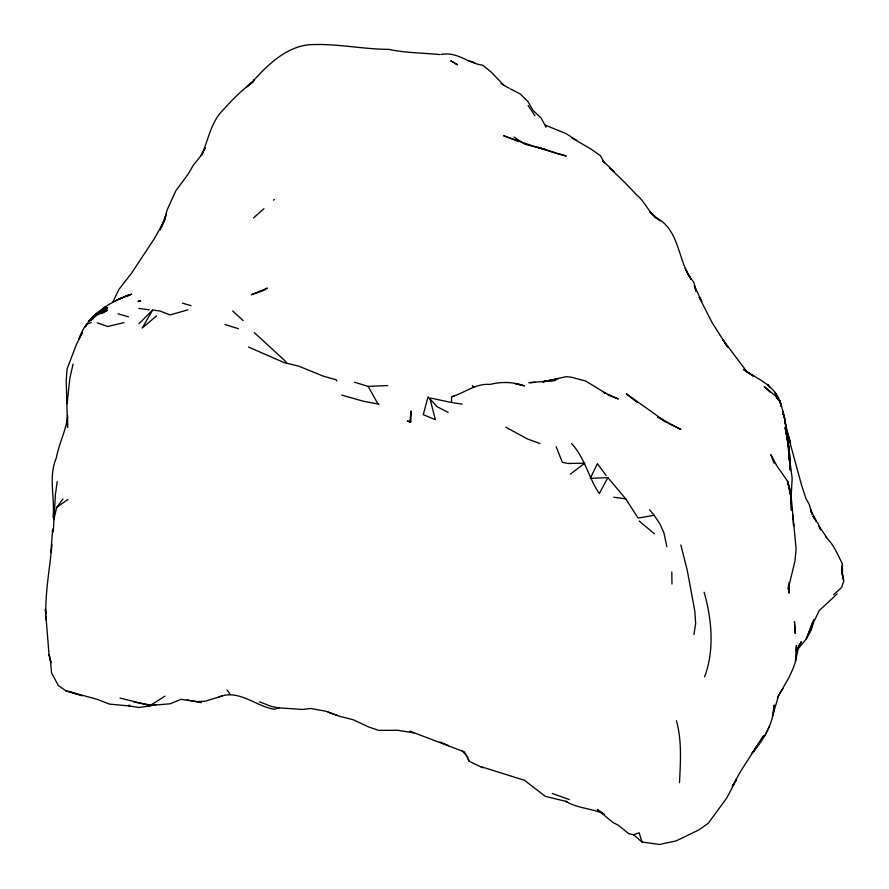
<?xml version="1.0" encoding="UTF-8"?>
<svg xmlns="http://www.w3.org/2000/svg" width="889" height="889" viewBox="0 0 889 889"><rect width="100%" height="100%" fill="white"/><g stroke="black" fill="none" stroke-linecap="round" stroke-linejoin="round"><path stroke-width="1.33" d="M67.564 415.407L67.575 427.442L66.197 380.436L67.097 368.924L76.321 344.71L82.321 332.386M462.28 404.162L451.545 402.539L451.545 396.716C464.803 393.005 475.371 383.248 490.017 384.426C501.418 381.57 513.431 381.803 524.51 385.859L519.298 384.904M410.851 421.808L411.085 411.062L409.851 422.042L407.406 420.975L410.851 421.808L409.851 422.042M53.029 517.254C55.185 497.351 48.073 477.282 56.274 458.035C58.874 444.122 65.564 431.365 67.575 417.341M679.507 782.664C680.485 761.995 682.019 740.926 676.429 720.712M53.262 531.978L55.407 494.64M790.21 470.248L789.943 455.69L785.076 427.398L788.554 444.456L789.565 461.08C787.332 441.133 786.921 420.319 779.886 401.317C773.975 384.815 756.695 378.57 743.393 369.391L753.816 376.347L747.16 372.069L722.546 339.32L727.724 347.188L712.122 322.674L699.287 297.415M50.906 552.136L52.651 529.077M795.811 656.204L795.499 661.516L793.344 667.861L789.043 677.418L778.642 695.487L772.485 716.001L774.297 705.01C773.474 723.568 763.595 740.359 751.338 753.75M796.111 650.881L796.422 645.57L795.499 661.516L798.6 646.825L801.345 641.669L798.1 647.57M67.086 403.65L69.92 377.936L73.065 364.09M788.576 585.106L788.165 589.107L794.933 561.126L796.111 549.113L790.654 491.384L787.532 481.149L776.764 465.725L770.885 454.657L774.163 463.291M790.743 503.33L792.177 478.471L789.288 456.068L789.51 461.291M833.582 594.819L841.639 587.44L843.694 581.117L841.661 570.249L842.416 563.815C837.582 554.669 833.76 544.201 825.859 537.256M55.474 494.017L57.196 481.571M51.973 544.757C49.862 567.793 45.372 590.785 45.806 613.855M693.931 634.546L695.665 623.5L694.809 610.976L687.308 570.538L680.852 544.957M53.818 519.632L56.718 507.352L63.03 498.962M837.194 593.93L819.202 610.587L813.435 622.656L811.279 630.079L806.367 638.78L813.779 619.489M160.187 230.095L166.265 214.005L164.509 220.561L161.776 226.506M806.367 638.78L812.568 623.156M704.544 676.773C714.678 650.637 711.822 618.811 704.088 592.263M112.77 302.127L118.859 289.514L131.261 273.579L154.297 238.741L164.443 220.528L167.099 210.026L175.744 190.935L188.19 174.055L193.424 165.043L200.081 156.853L205.192 147.763L201.403 155.508C208.415 140.273 210.66 122.171 223.106 109.969C232.329 99.568 242.275 89.722 253.509 81.51L246.309 87.255L254.31 79.843L253.509 80.677C269.178 63.23 288.903 44.494 313.828 44.561C339.042 43.817 363.701 49.317 388.882 49.373L389.015 49.417M764.862 735.67L769.452 726.28M666.861 546.691L663.95 532.978L660.005 524.043L654.148 515.287L638.08 518.043L625.745 498.885L607.887 477.615L599.275 493.562C588.462 477.604 585.04 458.068 571.594 443.555M82.477 332.33L78.788 339.565C86.044 316.173 109.591 301.604 131.75 294.103L126.76 296.504M796.744 650.103L798.6 646.825M187.846 309.861L170.132 314.917L159.709 310.939L152.697 310.028L142.207 328.041L156.497 315.928M86.744 324.596L85.422 326.841L86.744 324.629M777.419 697.509L782.931 688.408M732.214 786.309L741.304 770.207L763.64 735.659L753.816 751.272L758.473 744.015L755.272 748.082M732.969 785.12L736.548 779.497L726.791 797.933L708.233 823.325L698.832 829.937L676.129 840.894L660.871 844.128M811.935 624.734L813.435 622.656M90.689 320.34L93.912 315.951L89.033 321.407L96.523 313.695L107.591 307.872L96.523 313.695L89.033 321.407M797 650.248L806.112 639.135M128.438 705.744L138.862 707.5L149.285 706.066L164.987 696.154M138.862 323.796L152.697 310.028M273.556 200.192L274.357 199.403M102.468 309.605L105.524 306.861L98.89 312.784M253.509 217.949L263.933 208.704M378.97 404.106L377.969 403.984L368.168 386.404L387.793 385.582M570.405 474.126L584.784 463.202L567.971 463.491L562.337 462.28L556.103 446.645M56.718 507.352L67.864 499.485M97.501 313.828L94.201 315.784L96.523 313.695L107.402 307.938L99.701 312.517M93.467 318.473L88.756 321.251L97.168 315.039L107.591 310.128L101.702 313.606M180.556 699.521L170.132 703.799L149.763 705.499L120.026 698.043M602.675 812.835L597.464 809.668L613.077 822.581L618.311 825.248L628.734 833.649L633.624 834.782L639.158 832.76L641.969 842.005L660.005 844.55M86.744 324.207L91.134 322.618M414.063 732.88L397.75 730.269L378.592 730.38L368.168 726.769L353.344 719.79L338.876 716.112L326.307 711.333L310.461 708.444L302.582 709.478L278.924 707.855L274.357 709.255C255.432 706.299 238.63 688.619 218.594 697.098M222.239 696.02L204.948 701.254L197.269 701.588L180.823 699.354M124.016 322.64L107.591 326.485L97.168 322.851M149.285 706.066L155.797 704.621M151.008 705.277L154.73 704.633M451.545 396.716L454.046 396.338M528.833 382.759L555.781 380.325L550.558 380.903M558.381 378.736L542.735 381.781L566.204 376.669L571.46 377.225L585.695 381.048L605.976 393.405L618.311 398.983L607.887 394.883M542.735 381.781L547.946 381.203M530.1 382.67L535.156 382.314M607.887 477.615L590.207 478.371L597.464 463.691L606.12 475.526M441.122 54.507C457.09 51.14 468.07 63.541 482.816 65.197L491.339 72.265L503.663 85.033M515.398 383.959L518.031 384.004M439.833 54.562C422.953 52.929 405.973 52.951 389.382 49.506M472.392 386.982L473.77 387.082M138.862 308.45L149.285 309.783M613.766 497.229L625.745 498.885M45.828 614.032L45.35 609.109L49.051 654.771L50.362 660.138L51.573 672.884L58.318 685.53L65.897 690.82L97.057 699.265M201.403 702.699L187.068 700.065M278.924 707.855L271.923 706.633L259.421 701.81M133.917 702.054L149.285 704.788L149.763 705.499M430.698 398.05L451.545 402.539M377.969 403.984L363.19 401.195L341.72 395.083M248.531 347.032L284.113 362.601L298.771 366.168L323.207 376.125L335.998 379.747L336.898 381.003M524.51 144.129L545.357 149.452L533.722 146.274L503.663 135.761L518.876 141.595M557.081 153.575L566.204 156.042L538.189 147.463L555.781 153.219M65.897 690.82L82.221 695.798M354.433 382.181L368.168 386.404M468.036 60.563L471.826 61.663M182.501 303.16L190.979 305.649M118.015 313.795L128.438 316.851M224.961 324.529L238.519 328.741M480.76 766.585L524.51 780.32L545.357 796.4L565.949 801.356C577.728 808.734 592.174 808.068 604.553 814.313M472.737 61.974L474.582 62.597M552.325 793.488L569.438 799.633M69.131 691.32L76.321 693.798M482.816 767.807L469.136 761.262L464.458 751.927L409.862 731.158M328.185 712.222L336.898 715.323M539.99 443.533L527.244 438.866L505.774 427.176M97.723 699.521L109.514 704.11L129.783 705.999L128.983 704.899M439.933 742.015L448.523 745.604M662.405 420.308L680.852 429.454L657.604 416.974M448.123 412.329L437.055 406.684L428.076 396.805L423.231 414.663L435.366 419.697L430.009 398.717M510.375 88.878L520.176 93.923L527.899 101.49L533.156 110.503L541.068 117.97L546.079 127.105L545.357 125.149L566.204 133.717L576.628 140.362M657.682 417.041L663.616 420.308L626.234 393.749L637.002 402.273M571.66 137.751L591.196 149.208L600.564 155.831L604.298 162.698M500.996 83.599L509.153 88.255M472.392 385.737L474.648 387.159M514.086 137.05L523.465 143.429M654.526 216.938C679.607 228.284 677.362 259.455 691.275 279.535L685.241 268.467L687.275 272.867M609.487 168.054C619.022 176.555 628.09 185.668 636.78 195.091C645.392 201.847 648.559 212.904 657.704 219.116L650.015 212.027L660.005 220.928M639.158 520.998L654.504 533.878M633.624 834.782L641.969 842.005M232.662 310.95L243.086 320.562M770.107 392.105L764.229 386.571L774.652 395.205L779.886 401.317L781.298 406.162L779.842 401.339L774.83 392.205L777.042 397.239M776.953 398.55L779.886 401.317L781.264 406.373M614.432 171.888L602.553 160.542L604.042 162.765M254.243 332.542L284.78 360.601L286.836 363.401M461.969 750.716L467.47 756.539L469.136 761.262M649.581 509.741L654.148 515.287M769.885 387.537L767.585 384.359L769.874 387.537M687.786 273.956L693.876 282.48L696.231 291.659M227.062 689.942L230.295 694.553M819.069 526.255L826.77 537.523M528.122 105.535L534.934 115.714M699.132 297.193L701.699 301.427L694.465 285.825L695.865 290.592M820.436 529.922L818.102 523.677L812.89 516.165L816.346 521.31L810.435 509.241L811.801 513.92M787.243 432.621L801.545 485.094L805.923 498.529L809.357 504.652L811.79 513.786M787.198 432.821L790.588 443.278L784.643 421.142M782.653 411.429L785.076 420.286L786.443 433.632M783.076 414.341L782.764 411.696L785.076 420.286M49.051 654.771L50.962 662.694L50.362 660.138M841.661 570.249L843.694 581.117M782.764 411.696L783.176 414.274M793.41 523.477L793.633 525.766L792.566 514.353M46.05 616.388L46.417 620.178L46.061 616.488M789.876 462.602L790.132 469.436M788.976 586.351L789.143 593.23L789.01 582.451M671.806 572.027L671.962 583.984M842.416 563.815L842.461 575.872M267.033 288.203L263.933 290.392L251.331 294.759L267.033 288.203M127.516 295.492L115.57 300.626L128.438 295.159L127.516 295.492M138.862 301.271L137.906 301.482L140.673 300.993L138.862 301.271M451.545 61.185L450.723 60.852L457.513 64.775L451.545 61.185M605.976 393.405L603.531 392.405L605.976 393.405M567.415 802.2L565.949 801.356L567.415 802.2M779.842 401.339L777.542 398.15L779.842 401.339M788.399 484.483L787.532 481.149L791.199 498.129L791.41 510.297L790.654 491.384L791.199 498.129L788.399 484.483M787.054 435.566L786.565 433.565L788.988 448.712L787.054 435.566M795.211 633.179L794.466 621.578L795.211 633.179"/></g></svg>
